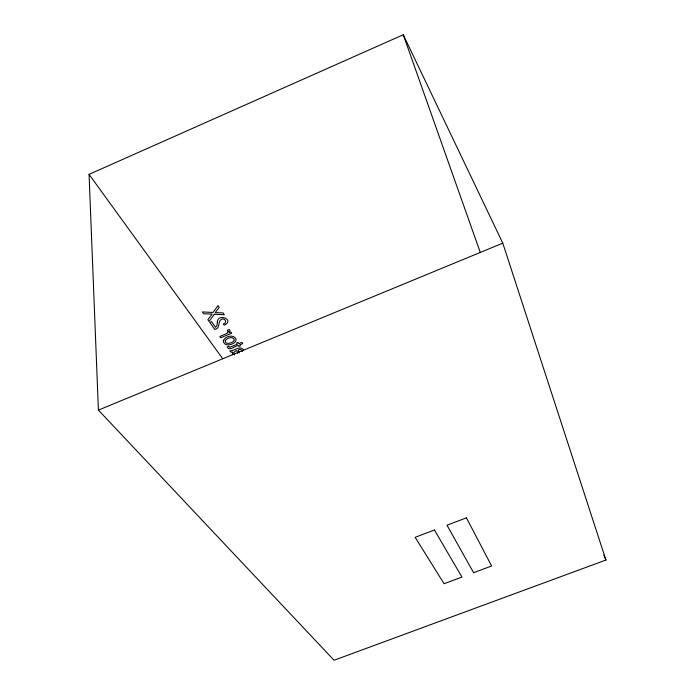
<?xml version="1.0" encoding="UTF-8"?>
<svg xmlns="http://www.w3.org/2000/svg" width="695" height="695" viewBox="0 0 695 695"><rect width="100%" height="100%" fill="white"/><g stroke="black" fill="none" stroke-linecap="round" stroke-linejoin="round"><path stroke-width="1.04" d="M89.064 174.358L403.256 34.75L502.78 243.154L605.936 560.031L334.06 660.25L98.412 410.102L89.064 174.358L222.704 358.716M98.412 410.102L502.78 243.154M234.562 354.989L233.789 352.513L235.379 351.123L236.839 350.515L237.777 353.442M243.554 349.863C239.801 344.807 233.824 351.548 229.863 350.793L230.818 352.174L232.729 352.139L232.339 354.615M239.297 352.773L238.237 350.271L239.089 349.542L240.748 349.429L242.416 351.418M603.764 555.079L605.936 560.031M403.256 34.75L480.323 252.563M217.318 322.68L216.927 325.555L215.554 327.293L211.575 321.655L209.803 322.402L214.807 329.465C220.515 328.5 217.552 321.768 221.219 319.431C224.859 317.198 227.995 323.036 223.304 323.905L224.216 325.225C235.527 319.709 217.014 312.394 217.318 322.68M228.099 331.602L227.161 333.305L219.811 336.519L220.706 337.779L231.704 333.209L230.87 332.002L228.968 332.801L229.984 330.629L229.35 329.447L227.395 330.264L228.099 331.602M223.33 340.446C223.269 346.97 233.077 345.398 235.596 341.288A5.021 3.545 -8.8 0 0 235.883 338.865C233.329 333.965 225.475 336.293 223.33 340.446M225.197 340.541C224.815 345.172 231.948 343.382 233.746 340.958A2.78 1.963 -8.8 0 0 234.172 339.325C232.295 335.815 227.109 338.248 225.197 340.541M214.295 314.27L209.108 321.429L207.875 319.674L212.105 314.036L203.687 313.775L202.384 311.942L213.026 312.446L218.048 305.591L219.264 307.372L215.242 312.62L223.06 312.915L224.32 314.748L214.295 314.27M228.629 346.336L227.187 346.927C229.202 351.792 235.301 345.65 238.255 345.458L238.941 346.449L240.435 345.832L239.749 344.842L242.781 343.591L241.93 342.34L238.889 343.599L238.072 342.418L236.578 343.043L237.395 344.216L229.776 347.283L228.629 346.336M434.427 529.998L415.158 537.331L444.07 583.739L461.94 577.067L434.427 529.998M466.423 517.836L446.998 525.22L473.608 572.715L491.617 565.991L466.423 517.836"/></g></svg>
